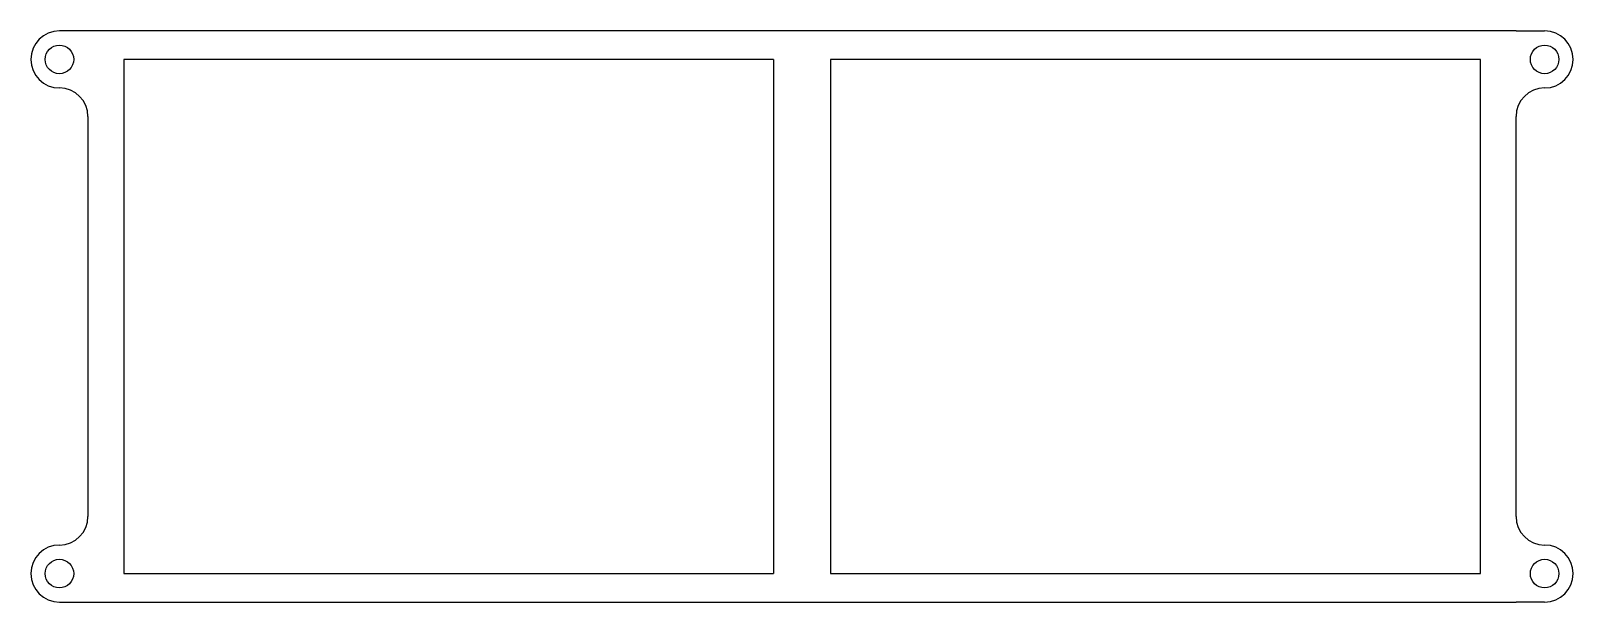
# Model space of a CAD drawing. Header units: inches. Extents: x 2.7 to 29.7, y 4.5 to 14.5.
import ezdxf

# ---------------------------------------------------------------- set-up
doc = ezdxf.new("R2010")
doc.units = ezdxf.units.IN
doc.header["$MEASUREMENT"] = 0

msp = doc.modelspace()

# ---------------------------------------------------------------- linework, layer by layer
at = {"color": 1}
for p, q in [((3.741, 14.475), (3.241, 14.475)), ((28.741, 14.475), (3.741, 14.475)), ((28.741, 14.475), (29.241, 14.475)), ((15.741, 13.975), (4.366, 13.975)), ((4.366, 13.975), (4.366, 4.975)), ((15.741, 13.975), (15.741, 4.975)), ((28.116, 13.975), (16.741, 13.975)), ((16.741, 13.975), (16.741, 4.975)), ((28.116, 4.975), (28.116, 13.975)), ((3.241, 13.475), (3.241, 13.475)), ((29.241, 13.475), (29.241, 13.475)), ((3.741, 12.975), (3.741, 5.975)), ((28.741, 5.975), (28.741, 12.975)), ((3.241, 5.475), (3.241, 5.475)), ((29.241, 5.475), (29.241, 5.475)), ((4.366, 4.975), (15.741, 4.975)), ((16.741, 4.975), (28.116, 4.975)), ((3.241, 4.475), (3.741, 4.475)), ((3.741, 4.475), (28.741, 4.475)), ((29.241, 4.475), (28.741, 4.475))]:
    msp.add_line(p, q, dxfattribs=at)
for centre in [(3.241, 13.975), (29.241, 13.975), (3.241, 4.975), (29.241, 4.975)]:
    msp.add_circle(centre, 0.25, dxfattribs=at)
for centre, start, end in [((3.241, 13.975), 90, 270), ((29.241, 13.975), 270, 90), ((3.241, 12.975), 0, 90), ((29.241, 12.975), 90, 180), ((3.241, 5.975), 270, 0), ((29.241, 5.975), 180, 270), ((3.241, 4.975), 90, 270), ((29.241, 4.975), 270, 90)]:
    msp.add_arc(centre, 0.5, start, end, dxfattribs=at)

doc.saveas('drawing.dxf')
